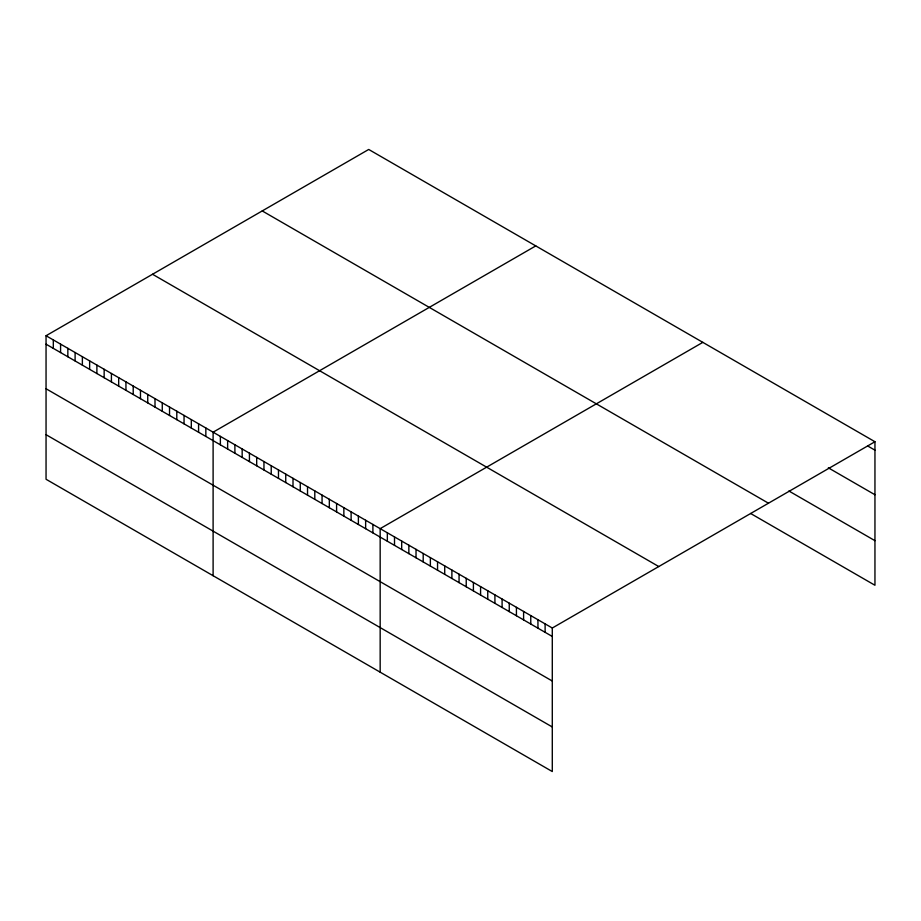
<?xml version="1.0" encoding="UTF-8"?>
<svg xmlns="http://www.w3.org/2000/svg" width="921" height="921" viewBox="0 0 921 921"><rect width="100%" height="100%" fill="white"/><g stroke="black" fill="none" stroke-linecap="round" stroke-linejoin="round"><path stroke-width="1.38" d="M46.05 335.739L552.289 628.018L552.289 771.545L46.05 479.265L46.05 335.739L368.711 149.455L874.95 441.735L874.95 585.261L750.638 513.492M535.769 245.907L213.108 432.191L213.108 575.717M702.827 342.359L380.166 528.642L380.166 672.169M552.289 628.018L874.95 441.735M867.778 446.029L874.95 450.162M828.336 467.833L874.95 494.75M788.894 490.997L874.95 540.673M262.232 210.932L768.471 503.211M152.529 274.262L658.768 566.542M46.05 344.178L552.289 636.457M46.05 388.754L552.289 681.033M46.05 434.689L552.289 726.968M545.117 623.874L545.117 632.313M537.945 619.741L537.945 628.168M530.772 615.596L530.772 624.035M523.6 611.452L523.6 619.891M516.428 607.319L516.428 615.746M509.255 603.174L509.255 611.613M502.095 599.03L502.095 607.469M494.922 594.897L494.922 603.324M487.75 590.752L487.75 599.191M480.578 586.608L480.578 595.047M473.406 582.475L473.406 590.902M466.233 578.33L466.233 586.769M459.061 574.186L459.061 582.625M451.889 570.053L451.889 578.48M444.716 565.908L444.716 574.347M437.544 561.764L437.544 570.203M430.372 557.631L430.372 566.058M423.2 553.486L423.2 561.925M416.027 549.342L416.027 557.781M408.855 545.209L408.855 553.636M401.683 541.064L401.683 549.503M394.51 536.92L394.51 545.359M387.338 532.787L387.338 541.214M372.901 524.452L372.901 532.879M365.637 520.261L365.637 528.689M358.384 516.059L358.384 524.498M351.12 511.869L351.12 520.307M343.855 507.678L343.855 516.105M336.591 503.488L336.591 511.915M329.327 499.286L329.327 507.724M322.062 495.095L322.062 503.534M314.798 490.905L314.798 499.332M307.533 486.702L307.533 495.141M300.269 482.512L300.269 490.951M293.005 478.321L293.005 486.76M285.74 474.131L285.74 482.558M278.476 469.929L278.476 478.367M271.223 465.738L271.223 474.177M263.959 461.548L263.959 469.986M256.694 457.357L256.694 465.784M249.43 453.155L249.43 461.594M242.165 448.964L242.165 457.403M234.901 444.774L234.901 453.213M227.637 440.583L227.637 449.011M220.372 436.381L220.372 444.82M205.844 428L205.844 436.439M198.579 423.81L198.579 432.237M191.315 419.608L191.315 428.046M184.05 415.417L184.05 423.856M176.797 411.227L176.797 419.654M169.533 407.036L169.533 415.463M162.269 402.834L162.269 411.273M155.004 398.643L155.004 407.082M147.74 394.453L147.74 402.88M140.476 390.262L140.476 398.689M133.211 386.06L133.211 394.499M125.947 381.87L125.947 390.308M118.682 377.679L118.682 386.106M111.418 373.477L111.418 381.916M104.154 369.286L104.154 377.725M96.889 365.096L96.889 373.535M89.636 360.905L89.636 369.333M82.372 356.703L82.372 365.142M75.108 352.513L75.108 360.951M67.843 348.322L67.843 356.761M60.579 344.132L60.579 352.559M53.314 339.93L53.314 348.368"/></g></svg>
